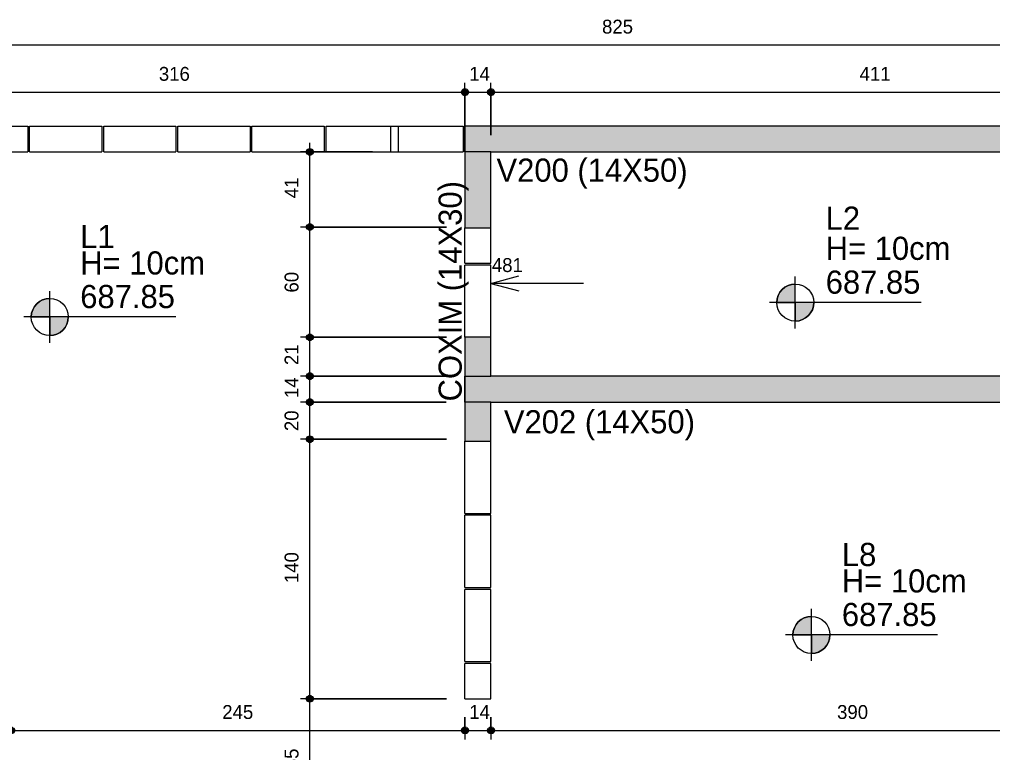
# Model space of a CAD drawing. Header units: centimetres. Extents: x 170 to 15941, y -2277 to 8860.
# Drawn here: x 5890 to 6415, y 466 to 862 of the extents above; entities that cross this region are included whole.
import ezdxf

# ---------------------------------------------------------------- set-up
doc = ezdxf.new("R2010")
doc.units = ezdxf.units.CM
for name, color, linetype, lineweight, true_color in [('A-ANNO-DIMS-1', 1, 'Continuous', 9, 0xff0000), ('A-DETL-GENF-1', 8, 'Continuous', 9, 0x808080), ('A-DETL-GENF-2', 9, 'Continuous', 9, 0xc0c0c0), ('A-DETL-GENF-3', 251, 'Continuous', 9, 0x515151)]:
    doc.layers.add(name, color=color, linetype=linetype, lineweight=lineweight, true_color=true_color)
for name, color, linetype, lineweight in [('A-ANNO-DIMS-50', 7, 'Continuous', 9), ('A-DETL-THIN', 7, 'Continuous', 9), ('G-ANNO-TEXT', 7, 'Continuous', 9), ('S-BEAM', 7, 'Continuous', 9), ('S-BEAM-1', 7, 'Continuous', 13)]:
    doc.layers.add(name, color=color, linetype=linetype, lineweight=lineweight)
doc.styles.add('Bahnschrift_2', font='', dxfattribs={"height": 12.5})
doc.styles.add('Bahnschrift_7', font='', dxfattribs={"height": 7.5})
doc.styles.get('Bahnschrift_2').set_extended_font_data('Bahnschrift')
doc.styles.get('Bahnschrift_7').set_extended_font_data('Bahnschrift')
doc.dimstyles.new('COTA_ACUMULADA_1', dxfattribs={"dimscale": 30.48, "dimtxt": 8.33133, "dimasz": 0.049213, "dimexe": 0, "dimexo": 0.0625, "dimgap": 0.131234, "dimtad": 0, "dimjust": 2, "dimdec": 0, "dimzin": 0, "dimdsep": 46, "dimtxsty": 'Bahnschrift_7', "dimblk1": 'NONE', "dimblk2": 'OPEN30', "dimsah": 1, "dimcen": 0.09, "dimse1": 1, "dimsd1": 1, "dimazin": 0, "dimtfac": 1, "dimtdec": 4, "dimtix": 1, "dimtmove": 2, "dimatfit": 3, "dimfxl": 0, "dimfxlon": 1, "dimtvp": 1, "dimtolj": 1, "dimtzin": 0, "dimarcsym": 2})
doc.dimstyles.new('COTA_LINEAR', dxfattribs={"dimscale": 30.48, "dimtxt": 8.33133, "dimasz": 0.393701, "dimexe": 0.164042, "dimexo": 0.328084, "dimgap": 0.131234, "dimtad": 1, "dimdec": 0, "dimzin": 0, "dimdsep": 46, "dimtxsty": 'Bahnschrift_7', "dimblk1": 'DOTSMALL', "dimblk2": 'DOTSMALL', "dimsah": 1, "dimcen": 0.09, "dimdle": 0.164042, "dimazin": 0, "dimtfac": 1, "dimtdec": 4, "dimtix": 1, "dimtmove": 0, "dimatfit": 3, "dimfxl": 1, "dimtvp": 1, "dimtolj": 1, "dimtzin": 0, "dimarcsym": 2})

# ---------------------------------------------------------------- blocks, each defined once
blk = doc.blocks.new('LEONE - BLOCO CANALETA 14X39X2 - LEONE - BLOCO CANALETA 14X39X19-V1-FORMA DA COBERTURA')
at = {"layer": 'S-BEAM-1'}
for p, q in [((-19.5, 7), (19.5, 7)), ((-19.5, 7), (-19.5, -7)), ((-19.5, -7), (19.5, -7))]:
    blk.add_line(p, q, dxfattribs=at)
blk = doc.blocks.new('LEONE - BLOCO CANALETA 14X39X2 - LEONE - BLOCO CANALETA 14X39X19-2679375-FORMA DA COBERTURA')
at = {"layer": 'S-BEAM-1'}
for p, q in [((-19.5, 7), (19.5, 7)), ((-19.5, 7), (-19.5, -7)), ((19.5, -7), (19.5, 7)), ((-19.5, -7), (19.5, -7))]:
    blk.add_line(p, q, dxfattribs=at)
blk = doc.blocks.new('LEONE - BLOCO CANALETA 14X19X19 - LEONE - BLOCO CANALETA 14X19X19-561206-FORMA DA COBERTURA')
at = {"layer": 'S-BEAM-1'}
for p, q in [((-9.5, 7), (9.5, 7)), ((-9.5, 7), (-9.5, -7)), ((9.5, -7), (9.5, 7)), ((-9.5, -7), (9.5, -7))]:
    blk.add_line(p, q, dxfattribs=at)
blk = doc.blocks.new('LEONE - BLOCO CANALETA 14X39X2 - LEONE - BLOCO CANALETA 14X39X19-V2-FORMA DA COBERTURA')
at = {"layer": 'S-BEAM-1'}
for p, q in [((-19.5, 7), (19.5, 7)), ((-19.5, -7), (-19.5, 7)), ((19.5, 7), (19.5, -7)), ((-19.5, -7), (19.5, -7))]:
    blk.add_line(p, q, dxfattribs=at)
blk = doc.blocks.new('LEONE - BLOCO CANALETA 14X39X2 - LEONE - BLOCO CANALETA 14X39X19-V10-FORMA DA COBERTURA')
at = {"layer": 'S-BEAM-1'}
for p, q in [((-19.5, 7), (-0.5, 7)), ((-19.5, 7), (-19.5, -7)), ((-19.5, -7), (-0.5, -7))]:
    blk.add_line(p, q, dxfattribs=at)
blk = doc.blocks.new('LEONE - BLOCO CANALETA 14X39X2 - LEONE - BLOCO CANALETA 14X39X19-V3-FORMA DA COBERTURA')
at = {"layer": 'S-BEAM-1'}
for p, q in [((-19.5, 7), (19.5, 7)), ((19.5, -7), (19.5, 7)), ((-19.5, -7), (19.5, -7))]:
    blk.add_line(p, q, dxfattribs=at)
blk = doc.blocks.new('DIMBLOCK2-FORMA DA COBERTURA')
at = {"layer": 'A-ANNO-DIMS-50', "lineweight": 35, "true_color": 0xff0000}
h = blk.add_hatch(color=1, dxfattribs=at)
edge = h.paths.add_edge_path()
edge.add_arc((5814.52, 822.48), 1.5, 0, 360)
h = blk.add_hatch(color=1, dxfattribs=at)
edge = h.paths.add_edge_path()
edge.add_arc((6130.52, 822.48), 1.5, 0, 360)
at = {"layer": 'A-ANNO-DIMS-50', "color": 1, "true_color": 0xff0000}
for p, q in [((5814.52, 814.24), (5814.52, 827.48)), ((6130.52, 799.24), (6130.52, 827.48)), ((5814.52, 822.48), (6130.52, 822.48)), ((5814.52, 822.48), (5814.52, 814.24)), ((6130.52, 822.48), (6130.52, 799.24))]:
    blk.add_line(p, q, dxfattribs=at)
at = {"layer": 'A-ANNO-DIMS-50', "color": 1, "lineweight": 35, "true_color": 0xff0000}
for centre in [(5814.52, 822.48), (6130.52, 822.48)]:
    blk.add_circle(centre, 1.5, dxfattribs=at)
at = {"layer": 'A-ANNO-DIMS-50', "color": 0, "insert": (5965.26, 836.13), "char_height": 7.5, "width": 17.4201, "attachment_point": 1, "line_spacing_factor": 1.009858, "style": 'Bahnschrift_7'}
blk.add_mtext('316', dxfattribs=at)
blk = doc.blocks.new('_DotSmall')
at = {"color": 0, "linetype": 'ByBlock', "const_width": 0.5}
blk.add_lwpolyline([(-0.0625, 0, 1), (0.0625, 0, 1)], format="xyb", close=True, dxfattribs=at)
blk = doc.blocks.new('DIMBLOCK3-FORMA DA COBERTURA')
at = {"layer": 'A-ANNO-DIMS-50', "lineweight": 35, "true_color": 0xff0000}
h = blk.add_hatch(color=1, dxfattribs=at)
edge = h.paths.add_edge_path()
edge.add_arc((6130.52, 822.48), 1.5, 0, 360)
h = blk.add_hatch(color=1, dxfattribs=at)
edge = h.paths.add_edge_path()
edge.add_arc((6144.52, 822.48), 1.5, 0, 360)
at = {"layer": 'A-ANNO-DIMS-50', "color": 1, "true_color": 0xff0000}
for p, q in [((6130.52, 799.24), (6130.52, 827.48)), ((6144.52, 799.24), (6144.52, 827.48)), ((6130.52, 822.48), (6144.52, 822.48)), ((6130.52, 822.48), (6130.52, 799.24)), ((6144.52, 822.48), (6144.52, 799.24))]:
    blk.add_line(p, q, dxfattribs=at)
at = {"layer": 'A-ANNO-DIMS-50', "color": 1, "lineweight": 35, "true_color": 0xff0000}
for centre in [(6130.52, 822.48), (6144.52, 822.48)]:
    blk.add_circle(centre, 1.5, dxfattribs=at)
at = {"layer": 'A-ANNO-DIMS-50', "color": 0, "insert": (6132.79, 836.13), "char_height": 7.5, "width": 11.3609, "attachment_point": 1, "line_spacing_factor": 1.009858, "style": 'Bahnschrift_7'}
blk.add_mtext('14', dxfattribs=at)
blk = doc.blocks.new('DIMBLOCK4-FORMA DA COBERTURA')
at = {"layer": 'A-ANNO-DIMS-50', "lineweight": 35, "true_color": 0xff0000}
h = blk.add_hatch(color=1, dxfattribs=at)
edge = h.paths.add_edge_path()
edge.add_arc((6144.52, 822.48), 1.5, 0, 360)
h = blk.add_hatch(color=1, dxfattribs=at)
edge = h.paths.add_edge_path()
edge.add_arc((6555.52, 822.48), 1.5, 0, 360)
at = {"layer": 'A-ANNO-DIMS-50', "color": 1, "true_color": 0xff0000}
for p, q in [((6144.52, 799.24), (6144.52, 827.48)), ((6555.52, 800.24), (6555.52, 827.48)), ((6144.52, 822.48), (6555.52, 822.48)), ((6144.52, 822.48), (6144.52, 799.24)), ((6555.52, 822.48), (6555.52, 800.24))]:
    blk.add_line(p, q, dxfattribs=at)
at = {"layer": 'A-ANNO-DIMS-50', "color": 1, "lineweight": 35, "true_color": 0xff0000}
for centre in [(6144.52, 822.48), (6555.52, 822.48)]:
    blk.add_circle(centre, 1.5, dxfattribs=at)
at = {"layer": 'A-ANNO-DIMS-50', "color": 0, "insert": (6343.52, 836.13), "char_height": 7.5, "width": 15.6023, "attachment_point": 1, "line_spacing_factor": 1.009858, "style": 'Bahnschrift_7'}
blk.add_mtext('411', dxfattribs=at)
blk = doc.blocks.new('DIMBLOCK16-FORMA DA COBERTURA')
at = {"layer": 'A-ANNO-DIMS-50', "lineweight": 35, "true_color": 0xff0000}
h = blk.add_hatch(color=1, dxfattribs=at)
edge = h.paths.add_edge_path()
edge.add_arc((5800.52, 847.97), 1.5, 0, 360)
h = blk.add_hatch(color=1, dxfattribs=at)
edge = h.paths.add_edge_path()
edge.add_arc((6625.52, 847.97), 1.5, 0, 360)
at = {"layer": 'A-ANNO-DIMS-50', "color": 1, "true_color": 0xff0000}
for p, q in [((5800.52, 814.24), (5800.52, 852.97)), ((6625.52, 840.09), (6625.52, 852.97)), ((5795.52, 847.97), (6625.52, 847.97)), ((5800.52, 847.97), (5800.52, 814.24)), ((6625.52, 847.97), (6625.52, 840.09))]:
    blk.add_line(p, q, dxfattribs=at)
at = {"layer": 'A-ANNO-DIMS-50', "color": 1, "lineweight": 35, "true_color": 0xff0000}
for centre in [(5800.52, 847.97), (6625.52, 847.97)]:
    blk.add_circle(centre, 1.5, dxfattribs=at)
at = {"layer": 'A-ANNO-DIMS-50', "color": 0, "insert": (6204.5, 861.61), "char_height": 7.5, "width": 20.4496, "attachment_point": 1, "line_spacing_factor": 1.009858, "style": 'Bahnschrift_7'}
blk.add_mtext('825', dxfattribs=at)
blk = doc.blocks.new('DIMBLOCK75-FORMA DA COBERTURA')
at = {"layer": 'A-ANNO-DIMS-50', "lineweight": 35, "true_color": 0xff0000}
h = blk.add_hatch(color=1, dxfattribs=at)
edge = h.paths.add_edge_path()
edge.add_arc((5885.52, 478.16), 1.5, 0, 360)
h = blk.add_hatch(color=1, dxfattribs=at)
edge = h.paths.add_edge_path()
edge.add_arc((6130.52, 478.16), 1.5, 0, 360)
at = {"layer": 'A-ANNO-DIMS-50', "color": 1, "true_color": 0xff0000}
for p, q in [((5885.52, 504.24), (5885.52, 473.16)), ((5885.52, 478.16), (5885.52, 504.24)), ((6130.52, 485.24), (6130.52, 473.16)), ((6130.52, 478.16), (6130.52, 485.24)), ((5885.52, 478.16), (6130.52, 478.16))]:
    blk.add_line(p, q, dxfattribs=at)
at = {"layer": 'A-ANNO-DIMS-50', "color": 1, "lineweight": 35, "true_color": 0xff0000}
for centre in [(5885.52, 478.16), (6130.52, 478.16)]:
    blk.add_circle(centre, 1.5, dxfattribs=at)
at = {"layer": 'A-ANNO-DIMS-50', "color": 0, "insert": (5999.5, 491.81), "char_height": 7.5, "width": 20.4496, "attachment_point": 1, "line_spacing_factor": 1.009858, "style": 'Bahnschrift_7'}
blk.add_mtext('245', dxfattribs=at)
blk = doc.blocks.new('DIMBLOCK76-FORMA DA COBERTURA')
at = {"layer": 'A-ANNO-DIMS-50', "lineweight": 35, "true_color": 0xff0000}
h = blk.add_hatch(color=1, dxfattribs=at)
edge = h.paths.add_edge_path()
edge.add_arc((6130.52, 478.16), 1.5, 0, 360)
h = blk.add_hatch(color=1, dxfattribs=at)
edge = h.paths.add_edge_path()
edge.add_arc((6144.52, 478.16), 1.5, 0, 360)
at = {"layer": 'A-ANNO-DIMS-50', "color": 1, "true_color": 0xff0000}
for p, q in [((6130.52, 485.24), (6130.52, 473.16)), ((6130.52, 478.16), (6130.52, 485.24)), ((6144.52, 485.24), (6144.52, 473.16)), ((6144.52, 478.16), (6144.52, 485.24)), ((6130.52, 478.16), (6144.52, 478.16))]:
    blk.add_line(p, q, dxfattribs=at)
at = {"layer": 'A-ANNO-DIMS-50', "color": 1, "lineweight": 35, "true_color": 0xff0000}
for centre in [(6130.52, 478.16), (6144.52, 478.16)]:
    blk.add_circle(centre, 1.5, dxfattribs=at)
at = {"layer": 'A-ANNO-DIMS-50', "color": 0, "insert": (6132.79, 491.81), "char_height": 7.5, "width": 11.3609, "attachment_point": 1, "line_spacing_factor": 1.009858, "style": 'Bahnschrift_7'}
blk.add_mtext('14', dxfattribs=at)
blk = doc.blocks.new('DIMBLOCK77-FORMA DA COBERTURA')
at = {"layer": 'A-ANNO-DIMS-50', "lineweight": 35, "true_color": 0xff0000}
h = blk.add_hatch(color=1, dxfattribs=at)
edge = h.paths.add_edge_path()
edge.add_arc((6144.52, 478.16), 1.5, 0, 360)
h = blk.add_hatch(color=1, dxfattribs=at)
edge = h.paths.add_edge_path()
edge.add_arc((6535.02, 478.16), 1.5, 0, 360)
at = {"layer": 'A-ANNO-DIMS-50', "color": 1, "true_color": 0xff0000}
for p, q in [((6535.02, 594.71), (6535.02, 473.16)), ((6535.02, 478.16), (6535.02, 594.71)), ((6144.52, 485.24), (6144.52, 473.16)), ((6144.52, 478.16), (6144.52, 485.24)), ((6144.52, 478.16), (6535.02, 478.16))]:
    blk.add_line(p, q, dxfattribs=at)
at = {"layer": 'A-ANNO-DIMS-50', "color": 1, "lineweight": 35, "true_color": 0xff0000}
for centre in [(6144.52, 478.16), (6535.02, 478.16)]:
    blk.add_circle(centre, 1.5, dxfattribs=at)
at = {"layer": 'A-ANNO-DIMS-50', "color": 0, "insert": (6331.38, 491.81), "char_height": 7.5, "width": 20.1467, "attachment_point": 1, "line_spacing_factor": 1.009858, "style": 'Bahnschrift_7'}
blk.add_mtext('390', dxfattribs=at)
blk = doc.blocks.new('DIMBLOCK192-FORMA DA COBERTURA')
at = {"layer": 'A-ANNO-DIMS-50', "lineweight": 35, "true_color": 0xff0000}
h = blk.add_hatch(color=1, dxfattribs=at)
edge = h.paths.add_edge_path()
edge.add_arc((6046.78, 495.24), 1.5, 0, 360)
h = blk.add_hatch(color=1, dxfattribs=at)
edge = h.paths.add_edge_path()
edge.add_arc((6046.78, 430.24), 1.5, 0, 360)
at = {"layer": 'A-ANNO-DIMS-50', "color": 1, "true_color": 0xff0000}
for p, q in [((6120.52, 495.24), (6041.78, 495.24)), ((6046.78, 430.24), (6046.78, 495.24)), ((6046.78, 495.24), (6120.52, 495.24)), ((6054.66, 430.24), (6041.78, 430.24)), ((6046.78, 430.24), (6054.66, 430.24))]:
    blk.add_line(p, q, dxfattribs=at)
at = {"layer": 'A-ANNO-DIMS-50', "color": 1, "lineweight": 35, "true_color": 0xff0000}
for centre in [(6046.78, 495.24), (6046.78, 430.24)]:
    blk.add_circle(centre, 1.5, dxfattribs=at)
at = {"layer": 'A-ANNO-DIMS-50', "color": 0, "insert": (6033.14, 457.19), "char_height": 7.5, "width": 13.3301, "attachment_point": 1, "rotation": 90, "line_spacing_factor": 1.009858, "style": 'Bahnschrift_7'}
blk.add_mtext('65', dxfattribs=at)
blk = doc.blocks.new('DIMBLOCK193-FORMA DA COBERTURA')
at = {"layer": 'A-ANNO-DIMS-50', "lineweight": 35, "true_color": 0xff0000}
h = blk.add_hatch(color=1, dxfattribs=at)
edge = h.paths.add_edge_path()
edge.add_arc((6046.78, 635.24), 1.5, 0, 360)
h = blk.add_hatch(color=1, dxfattribs=at)
edge = h.paths.add_edge_path()
edge.add_arc((6046.78, 495.24), 1.5, 0, 360)
at = {"layer": 'A-ANNO-DIMS-50', "color": 1, "true_color": 0xff0000}
for p, q in [((6120.52, 635.24), (6041.78, 635.24)), ((6046.78, 495.24), (6046.78, 635.24)), ((6046.78, 635.24), (6120.52, 635.24)), ((6120.52, 495.24), (6041.78, 495.24)), ((6046.78, 495.24), (6120.52, 495.24))]:
    blk.add_line(p, q, dxfattribs=at)
at = {"layer": 'A-ANNO-DIMS-50', "color": 1, "lineweight": 35, "true_color": 0xff0000}
for centre in [(6046.78, 635.24), (6046.78, 495.24)]:
    blk.add_circle(centre, 1.5, dxfattribs=at)
at = {"layer": 'A-ANNO-DIMS-50', "color": 0, "insert": (6033.14, 557.61), "char_height": 7.5, "width": 18.3289, "attachment_point": 1, "rotation": 90, "line_spacing_factor": 1.009858, "style": 'Bahnschrift_7'}
blk.add_mtext('140', dxfattribs=at)
blk = doc.blocks.new('DIMBLOCK194-FORMA DA COBERTURA')
at = {"layer": 'A-ANNO-DIMS-50', "lineweight": 35, "true_color": 0xff0000}
h = blk.add_hatch(color=1, dxfattribs=at)
edge = h.paths.add_edge_path()
edge.add_arc((6046.78, 655.24), 1.5, 0, 360)
h = blk.add_hatch(color=1, dxfattribs=at)
edge = h.paths.add_edge_path()
edge.add_arc((6046.78, 635.24), 1.5, 0, 360)
at = {"layer": 'A-ANNO-DIMS-50', "color": 1, "true_color": 0xff0000}
for p, q in [((6120.44, 655.24), (6041.78, 655.24)), ((6046.78, 635.24), (6046.78, 655.24)), ((6046.78, 655.24), (6120.44, 655.24)), ((6120.52, 635.24), (6041.78, 635.24)), ((6046.78, 635.24), (6120.52, 635.24))]:
    blk.add_line(p, q, dxfattribs=at)
at = {"layer": 'A-ANNO-DIMS-50', "color": 1, "lineweight": 35, "true_color": 0xff0000}
for centre in [(6046.78, 655.24), (6046.78, 635.24)]:
    blk.add_circle(centre, 1.5, dxfattribs=at)
at = {"layer": 'A-ANNO-DIMS-50', "color": 0, "insert": (6033.14, 639.63), "char_height": 7.5, "width": 13.4816, "attachment_point": 1, "rotation": 90, "line_spacing_factor": 1.009858, "style": 'Bahnschrift_7'}
blk.add_mtext('20', dxfattribs=at)
blk = doc.blocks.new('DIMBLOCK195-FORMA DA COBERTURA')
at = {"layer": 'A-ANNO-DIMS-50', "lineweight": 35, "true_color": 0xff0000}
h = blk.add_hatch(color=1, dxfattribs=at)
edge = h.paths.add_edge_path()
edge.add_arc((6046.78, 669.24), 1.5, 0, 360)
h = blk.add_hatch(color=1, dxfattribs=at)
edge = h.paths.add_edge_path()
edge.add_arc((6046.78, 655.24), 1.5, 0, 360)
at = {"layer": 'A-ANNO-DIMS-50', "color": 1, "true_color": 0xff0000}
for p, q in [((6120.44, 669.24), (6041.78, 669.24)), ((6046.78, 655.24), (6046.78, 669.24)), ((6046.78, 669.24), (6120.44, 669.24)), ((6120.44, 655.24), (6041.78, 655.24)), ((6046.78, 655.24), (6120.44, 655.24))]:
    blk.add_line(p, q, dxfattribs=at)
at = {"layer": 'A-ANNO-DIMS-50', "color": 1, "lineweight": 35, "true_color": 0xff0000}
for centre in [(6046.78, 669.24), (6046.78, 655.24)]:
    blk.add_circle(centre, 1.5, dxfattribs=at)
at = {"layer": 'A-ANNO-DIMS-50', "color": 0, "insert": (6033.14, 657.51), "char_height": 7.5, "width": 11.3609, "attachment_point": 1, "rotation": 90, "line_spacing_factor": 1.009858, "style": 'Bahnschrift_7'}
blk.add_mtext('14', dxfattribs=at)
blk = doc.blocks.new('DIMBLOCK196-FORMA DA COBERTURA')
at = {"layer": 'A-ANNO-DIMS-50', "lineweight": 35, "true_color": 0xff0000}
h = blk.add_hatch(color=1, dxfattribs=at)
edge = h.paths.add_edge_path()
edge.add_arc((6046.78, 690.24), 1.5, 0, 360)
h = blk.add_hatch(color=1, dxfattribs=at)
edge = h.paths.add_edge_path()
edge.add_arc((6046.78, 669.24), 1.5, 0, 360)
at = {"layer": 'A-ANNO-DIMS-50', "color": 1, "true_color": 0xff0000}
for p, q in [((6120.52, 690.24), (6041.78, 690.24)), ((6046.78, 669.24), (6046.78, 690.24)), ((6046.78, 690.24), (6120.52, 690.24)), ((6120.44, 669.24), (6041.78, 669.24)), ((6046.78, 669.24), (6120.44, 669.24))]:
    blk.add_line(p, q, dxfattribs=at)
at = {"layer": 'A-ANNO-DIMS-50', "color": 1, "lineweight": 35, "true_color": 0xff0000}
for centre in [(6046.78, 690.24), (6046.78, 669.24)]:
    blk.add_circle(centre, 1.5, dxfattribs=at)
at = {"layer": 'A-ANNO-DIMS-50', "color": 0, "insert": (6033.14, 675.26), "char_height": 7.5, "width": 10.755, "attachment_point": 1, "rotation": 90, "line_spacing_factor": 1.009858, "style": 'Bahnschrift_7'}
blk.add_mtext('21', dxfattribs=at)
blk = doc.blocks.new('DIMBLOCK197-FORMA DA COBERTURA')
at = {"layer": 'A-ANNO-DIMS-50', "lineweight": 35, "true_color": 0xff0000}
h = blk.add_hatch(color=1, dxfattribs=at)
edge = h.paths.add_edge_path()
edge.add_arc((6046.78, 749.74), 1.5, 0, 360)
h = blk.add_hatch(color=1, dxfattribs=at)
edge = h.paths.add_edge_path()
edge.add_arc((6046.78, 690.24), 1.5, 0, 360)
at = {"layer": 'A-ANNO-DIMS-50', "color": 1, "true_color": 0xff0000}
for p, q in [((6120.52, 749.74), (6041.78, 749.74)), ((6046.78, 690.24), (6046.78, 749.74)), ((6046.78, 749.74), (6120.52, 749.74)), ((6120.52, 690.24), (6041.78, 690.24)), ((6046.78, 690.24), (6120.52, 690.24))]:
    blk.add_line(p, q, dxfattribs=at)
at = {"layer": 'A-ANNO-DIMS-50', "color": 1, "lineweight": 35, "true_color": 0xff0000}
for centre in [(6046.78, 749.74), (6046.78, 690.24)]:
    blk.add_circle(centre, 1.5, dxfattribs=at)
at = {"layer": 'A-ANNO-DIMS-50', "color": 0, "insert": (6033.14, 714.38), "char_height": 7.5, "width": 13.4816, "attachment_point": 1, "rotation": 90, "line_spacing_factor": 1.009858, "style": 'Bahnschrift_7'}
blk.add_mtext('60', dxfattribs=at)
blk = doc.blocks.new('DIMBLOCK198-FORMA DA COBERTURA')
at = {"layer": 'A-ANNO-DIMS-50', "lineweight": 35, "true_color": 0xff0000}
h = blk.add_hatch(color=1, dxfattribs=at)
edge = h.paths.add_edge_path()
edge.add_arc((6046.78, 790.24), 1.5, 0, 360)
h = blk.add_hatch(color=1, dxfattribs=at)
edge = h.paths.add_edge_path()
edge.add_arc((6046.78, 749.74), 1.5, 0, 360)
at = {"layer": 'A-ANNO-DIMS-50', "color": 1, "true_color": 0xff0000}
for p, q in [((6046.78, 749.74), (6046.78, 795.24)), ((6080.52, 790.24), (6041.78, 790.24)), ((6046.78, 790.24), (6080.52, 790.24)), ((6120.52, 749.74), (6041.78, 749.74)), ((6046.78, 749.74), (6120.52, 749.74))]:
    blk.add_line(p, q, dxfattribs=at)
at = {"layer": 'A-ANNO-DIMS-50', "color": 1, "lineweight": 35, "true_color": 0xff0000}
for centre in [(6046.78, 790.24), (6046.78, 749.74)]:
    blk.add_circle(centre, 1.5, dxfattribs=at)
at = {"layer": 'A-ANNO-DIMS-50', "color": 0, "insert": (6033.14, 765.26), "char_height": 7.5, "width": 11.3609, "attachment_point": 1, "rotation": 90, "line_spacing_factor": 1.009858, "style": 'Bahnschrift_7'}
blk.add_mtext('41', dxfattribs=at)
blk = doc.blocks.new('DIMBLOCK289-FORMA DA COBERTURA')
at = {"layer": 'A-ANNO-DIMS-50', "color": 1, "true_color": 0xff0000}
for p, q in [((6144.52, 719.32), (6159.52, 723.34)), ((6144.52, 719.32), (6159.52, 715.3)), ((6194.52, 719.32), (6144.52, 719.32)), ((6144.52, 719.32), (6144.52, 719.32)), ((6144.52, 719.32), (6144.52, 719.32))]:
    blk.add_line(p, q, dxfattribs=at)
at = {"layer": 'A-ANNO-DIMS-50', "color": 0, "insert": (6145.02, 732.96), "char_height": 7.5, "width": 18.4804, "attachment_point": 1, "line_spacing_factor": 1.009858, "style": 'Bahnschrift_7'}
blk.add_mtext('481', dxfattribs=at)
blk = doc.blocks.new('_None')
blk = doc.blocks.new('_Open30')
at = {"color": 0, "linetype": 'ByBlock', "lineweight": -2}
for p, q in [((-1, 0.27), (0, 0)), ((0, 0), (-1, -0.27)), ((0, 0), (-1, 0))]:
    blk.add_line(p, q, dxfattribs=at)
blk = doc.blocks.new('DIMBLOCK290-FORMA DA COBERTURA')
at = {"layer": 'A-ANNO-DIMS-50', "color": 1, "true_color": 0xff0000}
for p, q in [((5814.52, 719.32), (5829.52, 723.34)), ((5814.52, 719.32), (5829.52, 715.3)), ((5860.23, 719.32), (5814.52, 719.32)), ((5814.52, 719.32), (5814.52, 719.32)), ((5814.52, 719.32), (5814.52, 719.32))]:
    blk.add_line(p, q, dxfattribs=at)
at = {"layer": 'A-ANNO-DIMS-50', "color": 0, "insert": (5815.02, 732.96), "char_height": 7.5, "width": 15.6023, "attachment_point": 1, "line_spacing_factor": 1.009858, "style": 'Bahnschrift_7'}
blk.add_mtext('811', dxfattribs=at)

msp = doc.modelspace()

# ---------------------------------------------------------------- hatches: boundary and pattern name
at = {"layer": 'A-DETL-GENF-1'}
h = msp.add_hatch(color=256, dxfattribs=at)
h.paths.add_polyline_path([(7806.91, -509.76), (7999.52, -509.76), (7999.52, -495.76), (7560.52, -495.76), (7560.52, -509.76), (7574.52, -509.76)])
h.paths.add_polyline_path([(6130.52, -509.76), (6984.52, -509.76), (6984.52, -495.76), (6130.52, -495.76)])
h.paths.add_polyline_path([(6970.52, -374.76), (6984.52, -374.76), (6984.52, -360.76), (6130.52, -360.76), (6130.52, -374.76), (6569.52, -374.76)])
h.paths.add_polyline_path([(7806.91, -374.76), (7999.52, -374.76), (7999.52, -360.76), (7560.52, -360.76), (7560.52, -374.76), (7574.52, -374.76)])
h.paths.add_polyline_path([(7574.52, -295.76), (7574.52, -281.76), (7225.52, -281.76), (7225.52, -295.76), (7560.52, -295.76)])
h.paths.add_polyline_path([(7574.52, 25.24), (7574.52, 39.24), (7365.52, 39.24), (7365.52, 25.24), (7370.52, 25.24)])
h.paths.add_polyline_path([(7560.52, 655.24), (7999.52, 655.24), (7999.52, 669.24), (7560.52, 669.24)])
h.paths.add_polyline_path([(6144.52, 655.24), (6994.52, 655.24), (6994.52, 669.24), (6130.52, 669.24), (6130.52, 655.24)])
h.paths.add_polyline_path([(7985.52, 790.24), (7999.52, 790.24), (7999.52, 804.24), (7560.52, 804.24), (7560.52, 790.24), (7806.91, 790.24)])
h.paths.add_polyline_path([(6130.52, 790.24), (6994.52, 790.24), (6994.52, 804.24), (6130.52, 804.24)])
at = {"layer": 'A-DETL-GENF-2'}
h = msp.add_hatch(color=256, dxfattribs=at)
h.paths.add_polyline_path([(7560.52, -520.76), (7574.52, -520.76), (7574.52, -509.76), (7560.52, -509.76)])
h.paths.add_polyline_path([(6984.52, -495.76), (6984.52, -454.76), (6970.52, -454.76), (6970.52, -495.76)])
h.paths.add_polyline_path([(6144.52, -495.76), (6144.52, -454.76), (6130.52, -454.76), (6130.52, -495.76)])
h.paths.add_polyline_path([(7574.52, -495.76), (7574.52, -374.76), (7560.52, -374.76), (7560.52, -495.76)])
h.paths.add_polyline_path([(7999.52, -495.76), (7999.52, -454.76), (7985.52, -454.76), (7985.52, -495.76)])
h.paths.add_polyline_path([(6984.52, -395.76), (6984.52, -374.76), (6970.52, -374.76), (6970.52, -395.76)])
h.paths.add_polyline_path([(6130.52, -395.76), (6144.52, -395.76), (6144.52, -374.76), (6130.52, -374.76)])
h.paths.add_polyline_path([(7985.52, -395.76), (7999.52, -395.76), (7999.52, -374.76), (7985.52, -374.76)])
h.paths.add_polyline_path([(6130.52, -360.76), (6144.52, -360.76), (6144.52, -339.76), (6130.52, -339.76)])
h.paths.add_polyline_path([(6970.52, -360.76), (6984.52, -360.76), (6984.52, -339.76), (6970.52, -339.76)])
h.paths.add_polyline_path([(7999.52, -360.76), (7999.52, -339.73), (7985.52, -339.73), (7985.52, -360.76)])
h.paths.add_polyline_path([(7560.52, -360.76), (7574.52, -360.76), (7574.52, -295.76), (7560.52, -295.76), (7560.52, -357.84)])
h.paths.add_polyline_path([(7225.52, -315.26), (7239.52, -315.26), (7239.52, -295.76), (7225.52, -295.76), (7225.52, -304.87)])
h.paths.add_polyline_path([(7239.52, -281.76), (7239.52, -235.76), (7225.52, -235.76), (7225.52, -281.76)])
h.paths.add_polyline_path([(7560.52, -281.76), (7574.52, -281.76), (7574.52, -254.76), (7560.52, -254.76)])
h.paths.add_polyline_path([(6130.52, 634.24), (6144.52, 634.24), (6144.52, 655.24), (6130.52, 655.24)])
h.paths.add_polyline_path([(6994.52, 634.24), (6994.52, 655.24), (6980.52, 655.24), (6980.52, 634.24)])
h.paths.add_polyline_path([(6980.52, 669.24), (6994.52, 669.24), (6994.52, 690.24), (6980.52, 690.24)])
h.paths.add_polyline_path([(6130.52, 669.24), (6144.52, 669.24), (6144.52, 690.24), (6130.52, 690.24)])
h.paths.add_polyline_path([(6144.52, 749.24), (6144.52, 790.24), (6130.52, 790.24), (6130.52, 749.24)])
h.paths.add_polyline_path([(6994.52, 749.24), (6994.52, 790.24), (6980.52, 790.24), (6980.52, 749.24)])
h.paths.add_polyline_path([(7574.52, 749.24), (7574.52, 790.24), (7560.52, 790.24), (7560.52, 749.24)])
h.paths.add_polyline_path([(7999.52, 749.24), (7999.52, 790.24), (7985.52, 790.24), (7985.52, 749.24)])
at = {"layer": 'A-DETL-GENF-3'}
for points in [[(6308.82, 708.99), (6308.82, 718.99), (6306.23, 718.65), (6303.82, 717.65), (6301.75, 716.06), (6300.16, 713.99), (6299.16, 711.58), (6298.82, 708.99), (6300.16, 708.99)], [(5897.73, 701.21), (5906.39, 701.21), (5906.39, 711.21), (5903.81, 710.87), (5901.39, 709.87), (5899.32, 708.29), (5897.73, 706.21), (5896.74, 703.8), (5896.39, 701.21)], [(6308.82, 698.99), (6311.41, 699.33), (6313.82, 700.33), (6315.89, 701.92), (6317.48, 703.99), (6318.48, 706.4), (6318.82, 708.99), (6308.82, 708.99)], [(5906.39, 691.21), (5908.98, 691.56), (5911.39, 692.55), (5913.47, 694.14), (5915.06, 696.21), (5916.05, 698.63), (5916.39, 701.21), (5906.39, 701.21)], [(6308.87, 529.65), (6317.53, 529.65), (6317.53, 539.65), (6314.95, 539.31), (6312.53, 538.31), (6310.46, 536.72), (6308.87, 534.65), (6307.88, 532.23), (6307.53, 529.65)], [(6317.53, 519.65), (6320.12, 519.99), (6322.53, 520.99), (6324.61, 522.58), (6326.2, 524.65), (6327.19, 527.06), (6327.53, 529.65), (6317.53, 529.65)]]:
    msp.add_hatch(color=256, dxfattribs=at).paths.add_polyline_path(points)

# ---------------------------------------------------------------- linework, layer by layer
at = {"layer": 'A-DETL-THIN'}
for p, q in [((6994.52, 804.24), (6130.52, 804.24)), ((6130.52, 804.24), (6130.52, 790.24)), ((6144.52, 790.24), (6130.52, 790.24)), ((6130.52, 790.24), (6130.52, 749.24)), ((6144.52, 790.24), (6555.52, 790.24)), ((6144.52, 749.24), (6144.52, 790.24)), ((6130.52, 749.24), (6144.52, 749.24)), ((6308.82, 694.99), (6308.82, 722.99)), ((5906.39, 687.21), (5906.39, 715.21)), ((5906.39, 687.21), (5906.39, 715.21)), ((6308.82, 708.99), (6308.82, 718.99)), ((5906.39, 701.21), (5906.39, 711.21)), ((6376.82, 708.99), (6294.82, 708.99)), ((6298.82, 708.99), (6308.82, 708.99)), ((6318.82, 708.99), (6308.82, 708.99)), ((6308.82, 708.99), (6308.82, 698.99)), ((5974.39, 701.21), (5892.39, 701.21)), ((5974.39, 701.21), (5892.39, 701.21)), ((5896.39, 701.21), (5906.39, 701.21)), ((5916.39, 701.21), (5906.39, 701.21)), ((5906.39, 701.21), (5906.39, 691.21)), ((6144.52, 690.24), (6130.52, 690.24)), ((6130.52, 690.24), (6130.52, 669.24)), ((6144.52, 669.24), (6144.52, 690.24)), ((6130.52, 669.24), (6130.52, 655.24)), ((6130.52, 669.24), (6144.52, 669.24)), ((6555.52, 669.24), (6144.52, 669.24)), ((6144.52, 655.24), (6130.52, 655.24)), ((6130.52, 655.24), (6130.52, 634.24)), ((6144.52, 655.24), (6980.52, 655.24)), ((6144.52, 634.24), (6144.52, 655.24)), ((6130.52, 634.24), (6144.52, 634.24)), ((6317.53, 515.65), (6317.53, 543.65)), ((6317.53, 515.65), (6317.53, 543.65)), ((6317.53, 529.65), (6317.53, 539.65)), ((6385.53, 529.65), (6303.53, 529.65)), ((6385.53, 529.65), (6303.53, 529.65)), ((6307.53, 529.65), (6317.53, 529.65)), ((6327.53, 529.65), (6317.53, 529.65)), ((6317.53, 529.65), (6317.53, 519.65))]:
    msp.add_line(p, q, dxfattribs=at)
for centre in [(6308.82, 708.99), (5906.39, 701.21), (5906.39, 701.21), (6317.53, 529.65), (6317.53, 529.65)]:
    msp.add_circle(centre, 10, dxfattribs=at)
for centre, start, end in [((6308.82, 708.99), 90, 180), ((5906.39, 701.21), 90, 180), ((6308.82, 708.99), 270, 360), ((5906.39, 701.21), 270, 360), ((6317.53, 529.65), 90, 180), ((6317.53, 529.65), 270, 360)]:
    msp.add_arc(centre, 10, start, end, dxfattribs=at)
at = {"layer": 'S-BEAM'}
for p, q in [((6130.44, 804.24), (6130.44, 790.24)), ((6130.44, 790.24), (6130.44, 804.24)), ((6130.52, 804.24), (6130.44, 804.24)), ((6130.44, 804.24), (6130.52, 804.24)), ((6130.44, 790.24), (6130.52, 790.24)), ((6130.44, 790.24), (6130.52, 790.24)), ((6130.44, 669.24), (6130.44, 655.24)), ((6130.44, 655.24), (6130.44, 669.24)), ((6130.52, 669.24), (6130.44, 669.24)), ((6130.44, 669.24), (6130.52, 669.24)), ((6130.44, 655.24), (6130.52, 655.24)), ((6130.44, 655.24), (6130.52, 655.24))]:
    msp.add_line(p, q, dxfattribs=at)

# ---------------------------------------------------------------- block references
for p in [(5875.02, 797.24), (5915.02, 797.24), (5955.02, 797.24), (5995.02, 797.24), (6035.02, 797.24), (6075.02, 797.24), (6110.02, 797.24)]:
    msp.add_blockref('LEONE - BLOCO CANALETA 14X39X2 - LEONE - BLOCO CANALETA 14X39X19-V2-FORMA DA COBERTURA', p, dxfattribs=at)
at = {"layer": 'S-BEAM', "rotation": 89.9999999999999}
for name, p in [('LEONE - BLOCO CANALETA 14X39X2 - LEONE - BLOCO CANALETA 14X39X19-V10-FORMA DA COBERTURA', (6137.52, 749.74)), ('LEONE - BLOCO CANALETA 14X39X2 - LEONE - BLOCO CANALETA 14X39X19-V3-FORMA DA COBERTURA', (6137.52, 709.74)), ('LEONE - BLOCO CANALETA 14X39X2 - LEONE - BLOCO CANALETA 14X39X19-V1-FORMA DA COBERTURA', (6137.52, 614.74)), ('LEONE - BLOCO CANALETA 14X39X2 - LEONE - BLOCO CANALETA 14X39X19-2679375-FORMA DA COBERTURA', (6137.52, 574.74)), ('LEONE - BLOCO CANALETA 14X39X2 - LEONE - BLOCO CANALETA 14X39X19-2679375-FORMA DA COBERTURA', (6137.52, 534.74)), ('LEONE - BLOCO CANALETA 14X19X19 - LEONE - BLOCO CANALETA 14X19X19-561206-FORMA DA COBERTURA', (6137.52, 504.74))]:
    msp.add_blockref(name, p, dxfattribs=at)

# ---------------------------------------------------------------- texts
at = {"layer": 'G-ANNO-TEXT', "char_height": 12.5, "attachment_point": 1, "style": 'Bahnschrift_2'}
for s, insert, width in [(' V200 (14X50)', (6142.88, 786.67), 126.6666), ('L2', (6325.2, 760.77), 22.8481), ('L1', (5922.83, 750.87), 19.2405), ('H= 10cm', (6325.2, 744.51), 76.962), ('H= 10cm', (5922.83, 736.62), 76.962), ('687.85', (6325.25, 726.27), 62.1308), ('687.85', (5922.83, 718.49), 62.1308), (' V202 (14X50)', (6146.88, 650.91), 125.8649), ('L8', (6333.97, 579.31), 24.0506), ('H= 10cm', (6333.97, 565.05), 76.962), ('687.85', (6333.97, 546.93), 62.1308)]:
    msp.add_mtext(s, dxfattribs=dict(at, insert=insert, width=width))
at = {"layer": 'G-ANNO-TEXT', "insert": (6116.27, 655.64), "char_height": 12.5, "width": 135.4852, "attachment_point": 1, "rotation": 90, "style": 'Bahnschrift_2'}
msp.add_mtext('COXIM (14X30)', dxfattribs=at)

# ---------------------------------------------------------------- dimensions: what is measured, and where the dimension line sits
at = {"layer": 'A-ANNO-DIMS-1'}
for base, p1, p2, override, picture, middle in [((6625.52, 847.97), (5800.52, 804.24), (6625.52, 850.09), {"dimpost": '<>', "dimfxl": 826.272897}, 'DIMBLOCK16-FORMA DA COBERTURA', (6213.02, 855.8)), ((6130.52, 822.48), (5814.52, 804.24), (6130.52, 789.24), {"dimpost": '<>', "dimfxl": 316.355812}, 'DIMBLOCK2-FORMA DA COBERTURA', (5972.52, 830.31)), ((6144.52, 822.48), (6130.52, 789.24), (6144.52, 789.24), {"dimpost": '<>', "dimfxl": 14}, 'DIMBLOCK3-FORMA DA COBERTURA', (6137.52, 830.23)), ((6555.52, 822.48), (6144.52, 789.24), (6555.52, 790.24), {"dimpost": '<>', "dimfxl": 411.001217}, 'DIMBLOCK4-FORMA DA COBERTURA', (6350.02, 830.23)), ((6535.02137901, 478.1590985), (6144.52137902, 495.2435659), (6535.02137901, 604.70879243), {"dimpost": '<>', "dimfxl": 405.552568}, 'DIMBLOCK77-FORMA DA COBERTURA', (6339.77137902, 485.99420857)), ((6130.52, 478.16), (5885.52, 514.24), (6130.52, 495.24), {"dimpost": '<>', "dimfxl": 245.73563}, 'DIMBLOCK75-FORMA DA COBERTURA', (6008.02, 485.99)), ((6144.52, 478.16), (6130.52, 495.24), (6144.52, 495.24), {"dimpost": '<>', "dimfxl": 14}, 'DIMBLOCK76-FORMA DA COBERTURA', (6137.52, 485.91))]:
    dim = msp.add_linear_dim(base=base, p1=p1, p2=p2, dimstyle='COTA_LINEAR', override=override, dxfattribs=at)
    dim.commit()
    dim.dimension.update_dxf_attribs({"geometry": picture, "text_midpoint": middle})
for base, p1, p2, override, picture, middle in [((6046.7849299, 790.2435659), (6130.52137902, 749.74356587), (6090.52137902, 790.2435659), {"dimpost": '<>', "dimfxl": 56.923194}, 'DIMBLOCK198-FORMA DA COBERTURA', (6039.03235078, 769.99356588)), ((6046.7849299, 749.74356587), (6130.52137902, 690.24356587), (6130.52137902, 749.74356587), {"dimpost": '<>', "dimfxl": 59.5}, 'DIMBLOCK197-FORMA DA COBERTURA', (6038.94981983, 719.99356587)), ((6046.78, 690.24), (6130.44, 669.24), (6130.52, 690.24), {"dimpost": '<>', "dimfxl": 21.00014}, 'DIMBLOCK196-FORMA DA COBERTURA', (6039, 679.74)), ((6046.78, 669.24), (6130.44, 655.24), (6130.44, 669.24), {"dimpost": '<>', "dimfxl": 14}, 'DIMBLOCK195-FORMA DA COBERTURA', (6039.03, 662.24)), ((6046.78, 655.24), (6130.52, 635.24), (6130.44, 655.24), {"dimpost": '<>', "dimfxl": 20.000147}, 'DIMBLOCK194-FORMA DA COBERTURA', (6038.95, 645.24)), ((6046.78, 635.24), (6130.52, 495.24), (6130.52, 635.24), {"dimpost": '<>', "dimfxl": 140}, 'DIMBLOCK193-FORMA DA COBERTURA', (6038.95, 565.24)), ((6046.78, 495.24), (6044.66, 430.24), (6130.52, 495.24), {"dimpost": '<>', "dimfxl": 107.686705}, 'DIMBLOCK192-FORMA DA COBERTURA', (6039, 462.74))]:
    dim = msp.add_linear_dim(base=base, p1=p1, p2=p2, angle=90, dimstyle='COTA_LINEAR', override=override, dxfattribs=at)
    dim.commit()
    dim.dimension.update_dxf_attribs({"geometry": picture, "text_midpoint": middle})
for base, p2, override, picture, middle in [((5814.52, 719.32), (5814.52, 719.32), {"dimpost": '<>', "dimfxl": 811}, 'DIMBLOCK290-FORMA DA COBERTURA', (5822.82, 727.96)), ((6144.52, 719.32), (6144.52, 719.32), {"dimpost": '<>', "dimfxl": 481}, 'DIMBLOCK289-FORMA DA COBERTURA', (6154.26, 727.96))]:
    dim = msp.add_linear_dim(base=base, p1=(6625.52, 719.32), p2=p2, dimstyle='COTA_ACUMULADA_1', override=override, dxfattribs=at)
    dim.commit()
    dim.dimension.update_dxf_attribs({"geometry": picture, "text_midpoint": middle, "dimtype": 160})

doc.saveas('drawing.dxf')
